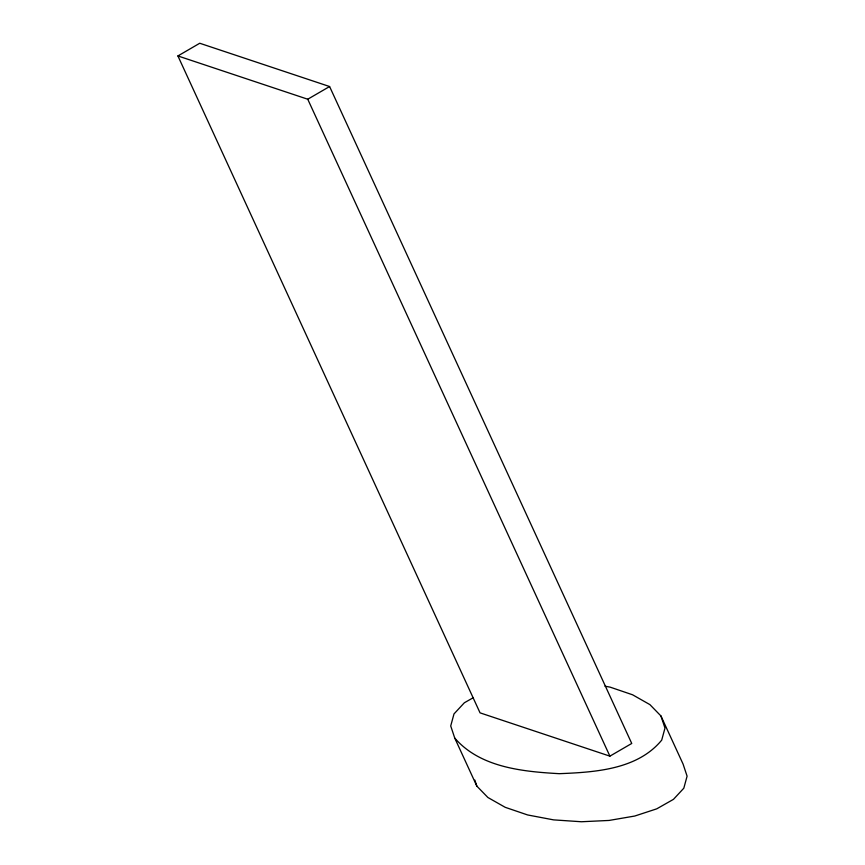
<?xml version="1.0" encoding="UTF-8"?>
<svg xmlns="http://www.w3.org/2000/svg" width="865" height="865" viewBox="0 0 865 865"><rect width="100%" height="100%" fill="white"/><g stroke="black" fill="none" stroke-linecap="round" stroke-linejoin="round"><path stroke-width="1.3" d="M177.909 55.944L199.75 43.25L329.597 86.532L631.742 743.457L609.901 756.151L480.053 712.857L177.909 55.944L307.745 99.226L609.901 756.151M307.745 99.226L329.597 86.532M473.274 697.709L464.354 702.769L453.995 713.917L450.719 725.951L454.741 738.072L476.853 786.134L487.903 797.498L505.225 807.326L527.65 814.96L553.632 819.879L581.41 821.75L609.09 820.442L634.78 816.03L656.74 808.84L673.467 799.346L683.815 788.199L687.091 776.165L683.069 764.054L660.957 715.982L649.907 704.618L632.585 694.79L610.171 687.156L604.97 686.172M454.741 738.072C480.205 767.569 522.774 771.612 559.298 773.678C594.85 772.25 637.354 769.688 661.703 740.137L664.98 728.092L660.957 715.982M474.842 780.079L476.853 786.134"/></g></svg>
